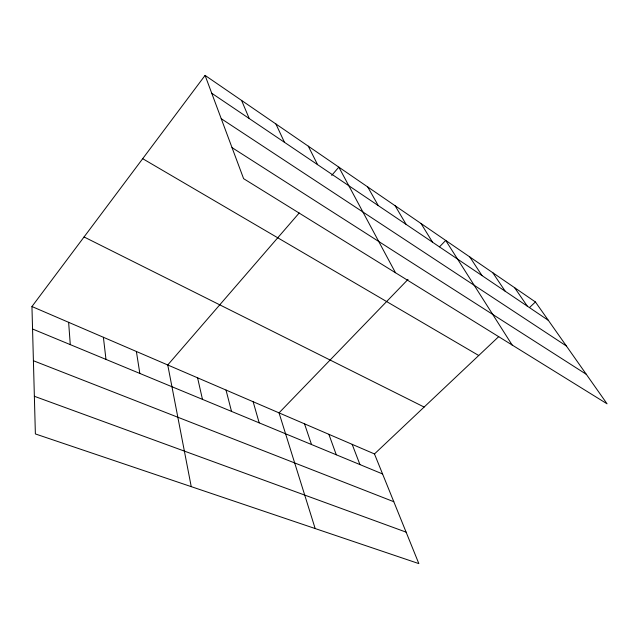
<?xml version="1.0" encoding="UTF-8"?>
<svg xmlns="http://www.w3.org/2000/svg" width="639" height="639" viewBox="0 0 639 639"><rect width="100%" height="100%" fill="white"/><g stroke="black" fill="none" stroke-linecap="round" stroke-linejoin="round"><path stroke-width="0.96" d="M31.95 306.536L374.478 453.946L418.841 563.606L35.377 433.937L31.95 306.536L205.079 75.394L535.426 301.967L607.05 403.808L243.611 178.664L205.079 75.394M299.212 212.963L167.745 364.973L191.237 486.638M331.697 175.398L338.838 167.138L395.493 272.749M408.017 279.411L279.035 412.866L315.171 528.549M439.544 246.798L445.702 240.432L512.143 345.012M374.478 453.946L498.739 336.609M529.659 307.407L535.426 301.967M34.362 396.284L406.116 532.143M33.404 360.739L393.808 501.719M32.557 329.005L382.577 473.954M84.06 236.965L424.128 407.059M142.689 158.688L478.731 355.5M232.021 147.609L586.314 374.318M221.238 118.702L566.402 346.011M211.733 93.238L548.358 320.355M514.611 287.694L527.335 306.169M492.773 272.717L505.249 291.272M469.833 256.982L482.022 275.601M421.053 223.522L432.531 242.205M395.102 205.726L406.148 224.401M367.737 186.955L378.28 205.606M308.286 146.179L317.591 164.654M275.92 123.982L284.459 142.305M241.582 100.435L249.242 118.542M352.169 444.345L359.941 464.577M328.877 434.32L336.274 454.776M304.523 423.841L311.512 444.52M253.14 401.723L259.178 422.85M226.014 390.054L231.51 411.388M197.587 377.817L202.467 399.367M136.387 351.482L139.829 373.424M103.39 337.28L105.986 359.414M68.629 322.32L70.282 344.629"/></g></svg>
